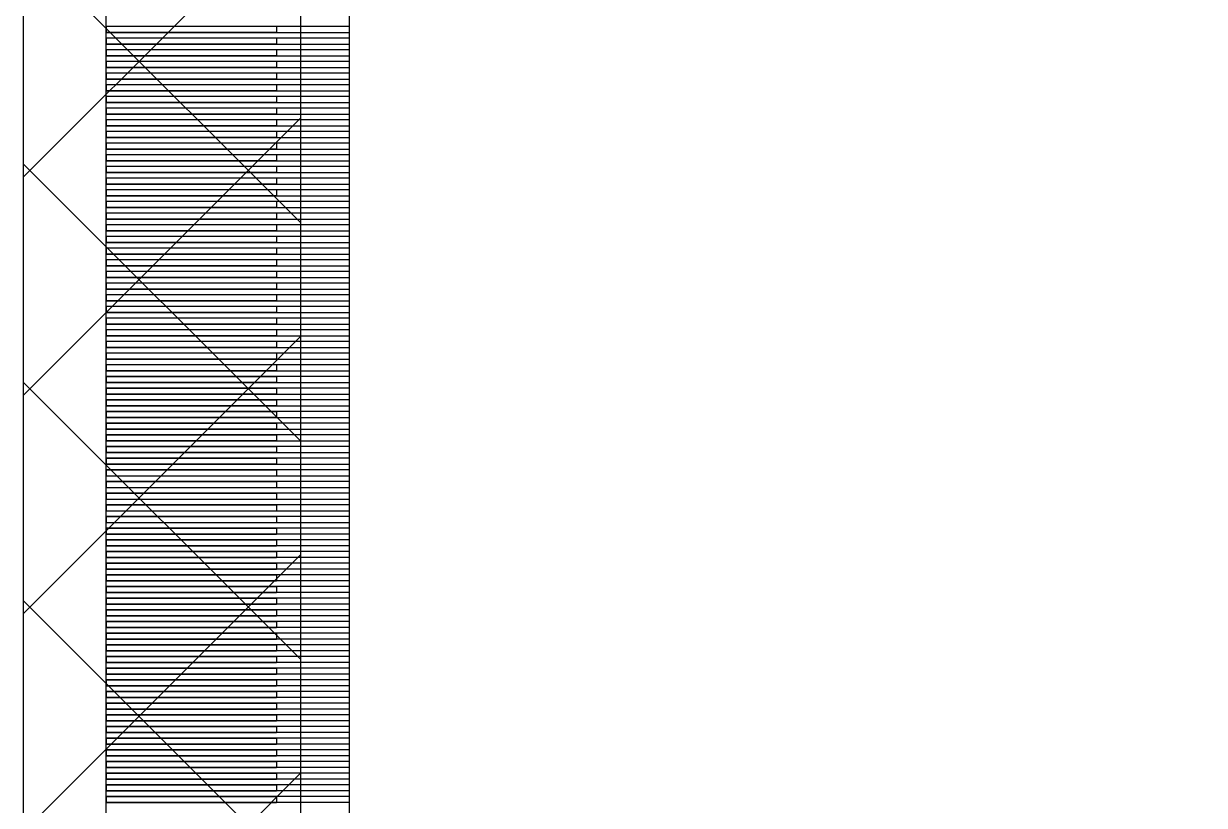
# Model space of a CAD drawing. Extents: x 13661 to 14061, y -1399 to -1089.
# Drawn here: x 13777.126 to 13779.554, y -1230.522 to -1228.914 of the extents above; entities that cross this region are included whole.
import ezdxf

# ---------------------------------------------------------------- set-up
doc = ezdxf.new("R2010")
doc.units = 0
doc.header["$LTSCALE"] = 16.335
doc.header["$MEASUREMENT"] = 0
doc.linetypes.add('HIDDEN', pattern=[0.2, 0.1, -0.1])
doc.layers.get('0').update_dxf_attribs({"linetype": 'CONTINUOUS'})
doc.layers.add('ENCAP', color=7, linetype='CONTINUOUS')
doc.layers.add('label', color=1, linetype='CONTINUOUS')

msp = doc.modelspace()

# ---------------------------------------------------------------- hatches: boundary and pattern name
at = {"linetype": 'HIDDEN'}
h = msp.add_hatch(dxfattribs=at)
h.set_pattern_fill('ANSI37', scale=0.1, angle=90)
h.set_pattern_definition([(135, (9123.3459, -3496.506), (-0.224506403, -0.224506403), []), (225, (9123.3459, -3496.506), (0.224506403, -0.224506403), [])])
h.paths.add_polyline_path([(13777.12626, -1248.76883), (13777.12626, -1223.13528), (13777.69626, -1223.13528), (13777.69626, -1248.76883)])

# ---------------------------------------------------------------- linework, layer by layer
for p, q in [((13777.69626, -1248.76883), (13777.69626, -1210.09043)), ((13777.79626, -1234.16871), (13777.79626, -1224.69055))]:
    msp.add_line(p, q)
at = {"color": 2}
for p, q in [((13777.29626, -1228.93213), (13777.29626, -1228.91913)), ((13777.29626, -1228.91913), (13777.64626, -1228.91913)), ((13777.29626, -1228.93213), (13777.29626, -1228.91913)), ((13777.29626, -1228.91913), (13777.64626, -1228.91913)), ((13777.64626, -1228.93213), (13777.29626, -1228.93213)), ((13777.64626, -1228.93213), (13777.29626, -1228.93213)), ((13777.64626, -1228.91913), (13777.64626, -1228.93213)), ((13777.64626, -1228.91913), (13777.64626, -1228.93213)), ((13777.29626, -1228.95613), (13777.29626, -1228.94313)), ((13777.29626, -1228.94313), (13777.64626, -1228.94313)), ((13777.29626, -1228.95613), (13777.29626, -1228.94313)), ((13777.29626, -1228.94313), (13777.64626, -1228.94313)), ((13777.64626, -1228.95613), (13777.29626, -1228.95613)), ((13777.64626, -1228.95613), (13777.29626, -1228.95613)), ((13777.64626, -1228.94313), (13777.64626, -1228.95613)), ((13777.64626, -1228.94313), (13777.64626, -1228.95613)), ((13777.29626, -1228.98013), (13777.29626, -1228.96713)), ((13777.29626, -1228.96713), (13777.64626, -1228.96713)), ((13777.29626, -1228.98013), (13777.29626, -1228.96713)), ((13777.29626, -1228.96713), (13777.64626, -1228.96713)), ((13777.64626, -1228.98013), (13777.29626, -1228.98013)), ((13777.64626, -1228.98013), (13777.29626, -1228.98013)), ((13777.64626, -1228.96713), (13777.64626, -1228.98013)), ((13777.64626, -1228.96713), (13777.64626, -1228.98013)), ((13777.29626, -1229.00413), (13777.29626, -1228.99113)), ((13777.29626, -1228.99113), (13777.64626, -1228.99113)), ((13777.29626, -1229.00413), (13777.29626, -1228.99113)), ((13777.29626, -1228.99113), (13777.64626, -1228.99113)), ((13777.64626, -1229.00413), (13777.29626, -1229.00413)), ((13777.64626, -1229.00413), (13777.29626, -1229.00413)), ((13777.64626, -1228.99113), (13777.64626, -1229.00413)), ((13777.64626, -1228.99113), (13777.64626, -1229.00413)), ((13777.29626, -1229.02813), (13777.29626, -1229.01513)), ((13777.29626, -1229.01513), (13777.64626, -1229.01513)), ((13777.29626, -1229.02813), (13777.29626, -1229.01513)), ((13777.29626, -1229.01513), (13777.64626, -1229.01513)), ((13777.64626, -1229.02813), (13777.29626, -1229.02813)), ((13777.64626, -1229.02813), (13777.29626, -1229.02813)), ((13777.64626, -1229.01513), (13777.64626, -1229.02813)), ((13777.64626, -1229.01513), (13777.64626, -1229.02813)), ((13777.29626, -1229.05213), (13777.29626, -1229.03913)), ((13777.29626, -1229.03913), (13777.64626, -1229.03913)), ((13777.29626, -1229.05213), (13777.29626, -1229.03913)), ((13777.29626, -1229.03913), (13777.64626, -1229.03913)), ((13777.64626, -1229.05213), (13777.29626, -1229.05213)), ((13777.64626, -1229.05213), (13777.29626, -1229.05213)), ((13777.64626, -1229.03913), (13777.64626, -1229.05213)), ((13777.64626, -1229.03913), (13777.64626, -1229.05213)), ((13777.29626, -1229.07613), (13777.29626, -1229.06313)), ((13777.29626, -1229.06313), (13777.64626, -1229.06313)), ((13777.29626, -1229.07613), (13777.29626, -1229.06313)), ((13777.29626, -1229.06313), (13777.64626, -1229.06313)), ((13777.64626, -1229.07613), (13777.29626, -1229.07613)), ((13777.64626, -1229.07613), (13777.29626, -1229.07613)), ((13777.64626, -1229.06313), (13777.64626, -1229.07613)), ((13777.64626, -1229.06313), (13777.64626, -1229.07613)), ((13777.29626, -1229.10013), (13777.29626, -1229.08713)), ((13777.29626, -1229.08713), (13777.64626, -1229.08713)), ((13777.29626, -1229.10013), (13777.29626, -1229.08713)), ((13777.29626, -1229.08713), (13777.64626, -1229.08713)), ((13777.64626, -1229.10013), (13777.29626, -1229.10013)), ((13777.64626, -1229.10013), (13777.29626, -1229.10013)), ((13777.64626, -1229.08713), (13777.64626, -1229.10013)), ((13777.64626, -1229.08713), (13777.64626, -1229.10013)), ((13777.29626, -1229.12413), (13777.29626, -1229.11113)), ((13777.29626, -1229.11113), (13777.64626, -1229.11113)), ((13777.29626, -1229.12413), (13777.29626, -1229.11113)), ((13777.29626, -1229.11113), (13777.64626, -1229.11113)), ((13777.64626, -1229.12413), (13777.29626, -1229.12413)), ((13777.64626, -1229.12413), (13777.29626, -1229.12413)), ((13777.64626, -1229.11113), (13777.64626, -1229.12413)), ((13777.64626, -1229.11113), (13777.64626, -1229.12413)), ((13777.29626, -1229.14813), (13777.29626, -1229.13513)), ((13777.29626, -1229.13513), (13777.64626, -1229.13513)), ((13777.29626, -1229.14813), (13777.29626, -1229.13513)), ((13777.29626, -1229.13513), (13777.64626, -1229.13513)), ((13777.64626, -1229.14813), (13777.29626, -1229.14813)), ((13777.64626, -1229.14813), (13777.29626, -1229.14813)), ((13777.64626, -1229.13513), (13777.64626, -1229.14813)), ((13777.64626, -1229.13513), (13777.64626, -1229.14813)), ((13777.29626, -1229.17213), (13777.29626, -1229.15913)), ((13777.29626, -1229.15913), (13777.64626, -1229.15913)), ((13777.29626, -1229.17213), (13777.29626, -1229.15913)), ((13777.29626, -1229.15913), (13777.64626, -1229.15913)), ((13777.64626, -1229.17213), (13777.29626, -1229.17213)), ((13777.64626, -1229.17213), (13777.29626, -1229.17213)), ((13777.64626, -1229.15913), (13777.64626, -1229.17213)), ((13777.64626, -1229.15913), (13777.64626, -1229.17213)), ((13777.29626, -1229.19613), (13777.29626, -1229.18313)), ((13777.29626, -1229.18313), (13777.64626, -1229.18313)), ((13777.29626, -1229.19613), (13777.29626, -1229.18313)), ((13777.29626, -1229.18313), (13777.64626, -1229.18313)), ((13777.64626, -1229.19613), (13777.29626, -1229.19613)), ((13777.64626, -1229.19613), (13777.29626, -1229.19613)), ((13777.64626, -1229.18313), (13777.64626, -1229.19613)), ((13777.64626, -1229.18313), (13777.64626, -1229.19613)), ((13777.29626, -1229.22013), (13777.29626, -1229.20713)), ((13777.29626, -1229.20713), (13777.64626, -1229.20713)), ((13777.29626, -1229.22013), (13777.29626, -1229.20713)), ((13777.29626, -1229.20713), (13777.64626, -1229.20713)), ((13777.64626, -1229.22013), (13777.29626, -1229.22013)), ((13777.64626, -1229.22013), (13777.29626, -1229.22013)), ((13777.64626, -1229.20713), (13777.64626, -1229.22013)), ((13777.64626, -1229.20713), (13777.64626, -1229.22013)), ((13777.29626, -1229.24413), (13777.29626, -1229.23113)), ((13777.29626, -1229.23113), (13777.64626, -1229.23113)), ((13777.29626, -1229.24413), (13777.29626, -1229.23113)), ((13777.29626, -1229.23113), (13777.64626, -1229.23113)), ((13777.64626, -1229.24413), (13777.29626, -1229.24413)), ((13777.64626, -1229.24413), (13777.29626, -1229.24413)), ((13777.64626, -1229.23113), (13777.64626, -1229.24413)), ((13777.64626, -1229.23113), (13777.64626, -1229.24413)), ((13777.29626, -1229.26813), (13777.29626, -1229.25513)), ((13777.29626, -1229.25513), (13777.64626, -1229.25513)), ((13777.29626, -1229.26813), (13777.29626, -1229.25513)), ((13777.29626, -1229.25513), (13777.64626, -1229.25513)), ((13777.64626, -1229.26813), (13777.29626, -1229.26813)), ((13777.64626, -1229.26813), (13777.29626, -1229.26813)), ((13777.64626, -1229.25513), (13777.64626, -1229.26813)), ((13777.64626, -1229.25513), (13777.64626, -1229.26813)), ((13777.29626, -1229.29213), (13777.29626, -1229.27913)), ((13777.29626, -1229.27913), (13777.64626, -1229.27913)), ((13777.29626, -1229.29213), (13777.29626, -1229.27913)), ((13777.29626, -1229.27913), (13777.64626, -1229.27913)), ((13777.64626, -1229.29213), (13777.29626, -1229.29213)), ((13777.64626, -1229.29213), (13777.29626, -1229.29213)), ((13777.64626, -1229.27913), (13777.64626, -1229.29213)), ((13777.64626, -1229.27913), (13777.64626, -1229.29213)), ((13777.29626, -1229.31613), (13777.29626, -1229.30313)), ((13777.29626, -1229.30313), (13777.64626, -1229.30313)), ((13777.29626, -1229.31613), (13777.29626, -1229.30313)), ((13777.29626, -1229.30313), (13777.64626, -1229.30313)), ((13777.64626, -1229.31613), (13777.29626, -1229.31613)), ((13777.64626, -1229.31613), (13777.29626, -1229.31613)), ((13777.64626, -1229.30313), (13777.64626, -1229.31613)), ((13777.64626, -1229.30313), (13777.64626, -1229.31613)), ((13777.29626, -1229.34013), (13777.29626, -1229.32713)), ((13777.29626, -1229.32713), (13777.64626, -1229.32713)), ((13777.29626, -1229.34013), (13777.29626, -1229.32713)), ((13777.29626, -1229.32713), (13777.64626, -1229.32713)), ((13777.64626, -1229.34013), (13777.29626, -1229.34013)), ((13777.64626, -1229.34013), (13777.29626, -1229.34013)), ((13777.64626, -1229.32713), (13777.64626, -1229.34013)), ((13777.64626, -1229.32713), (13777.64626, -1229.34013)), ((13777.29626, -1229.36413), (13777.29626, -1229.35113)), ((13777.29626, -1229.35113), (13777.64626, -1229.35113)), ((13777.29626, -1229.36413), (13777.29626, -1229.35113)), ((13777.29626, -1229.35113), (13777.64626, -1229.35113)), ((13777.64626, -1229.36413), (13777.29626, -1229.36413)), ((13777.64626, -1229.36413), (13777.29626, -1229.36413)), ((13777.64626, -1229.35113), (13777.64626, -1229.36413)), ((13777.64626, -1229.35113), (13777.64626, -1229.36413)), ((13777.29626, -1229.38813), (13777.29626, -1229.37513)), ((13777.29626, -1229.37513), (13777.64626, -1229.37513)), ((13777.29626, -1229.38813), (13777.29626, -1229.37513)), ((13777.29626, -1229.37513), (13777.64626, -1229.37513)), ((13777.64626, -1229.38813), (13777.29626, -1229.38813)), ((13777.64626, -1229.38813), (13777.29626, -1229.38813)), ((13777.64626, -1229.37513), (13777.64626, -1229.38813)), ((13777.64626, -1229.37513), (13777.64626, -1229.38813)), ((13777.29626, -1229.41213), (13777.29626, -1229.39913)), ((13777.29626, -1229.39913), (13777.64626, -1229.39913)), ((13777.29626, -1229.41213), (13777.29626, -1229.39913)), ((13777.29626, -1229.39913), (13777.64626, -1229.39913)), ((13777.64626, -1229.41213), (13777.29626, -1229.41213)), ((13777.64626, -1229.41213), (13777.29626, -1229.41213)), ((13777.29626, -1229.43613), (13777.29626, -1229.42313)), ((13777.29626, -1229.42313), (13777.64626, -1229.42313)), ((13777.29626, -1229.43613), (13777.29626, -1229.42313)), ((13777.29626, -1229.42313), (13777.64626, -1229.42313)), ((13777.64626, -1229.39913), (13777.64626, -1229.41213)), ((13777.64626, -1229.39913), (13777.64626, -1229.41213)), ((13777.64626, -1229.42313), (13777.64626, -1229.43613)), ((13777.64626, -1229.42313), (13777.64626, -1229.43613)), ((13777.64626, -1229.43613), (13777.29626, -1229.43613)), ((13777.64626, -1229.43613), (13777.29626, -1229.43613)), ((13777.29626, -1229.46013), (13777.29626, -1229.44713)), ((13777.29626, -1229.44713), (13777.64626, -1229.44713)), ((13777.29626, -1229.46013), (13777.29626, -1229.44713)), ((13777.29626, -1229.44713), (13777.64626, -1229.44713)), ((13777.64626, -1229.44713), (13777.64626, -1229.46013)), ((13777.64626, -1229.44713), (13777.64626, -1229.46013)), ((13777.64626, -1229.46013), (13777.29626, -1229.46013)), ((13777.64626, -1229.46013), (13777.29626, -1229.46013)), ((13777.29626, -1229.48413), (13777.29626, -1229.47113)), ((13777.29626, -1229.47113), (13777.64626, -1229.47113)), ((13777.29626, -1229.48413), (13777.29626, -1229.47113)), ((13777.29626, -1229.47113), (13777.64626, -1229.47113)), ((13777.64626, -1229.47113), (13777.64626, -1229.48413)), ((13777.64626, -1229.47113), (13777.64626, -1229.48413)), ((13777.64626, -1229.48413), (13777.29626, -1229.48413)), ((13777.64626, -1229.48413), (13777.29626, -1229.48413)), ((13777.29626, -1229.50813), (13777.29626, -1229.49513)), ((13777.29626, -1229.49513), (13777.64626, -1229.49513)), ((13777.29626, -1229.50813), (13777.29626, -1229.49513)), ((13777.29626, -1229.49513), (13777.64626, -1229.49513)), ((13777.64626, -1229.49513), (13777.64626, -1229.50813)), ((13777.64626, -1229.49513), (13777.64626, -1229.50813)), ((13777.64626, -1229.50813), (13777.29626, -1229.50813)), ((13777.64626, -1229.50813), (13777.29626, -1229.50813)), ((13777.29626, -1229.53213), (13777.29626, -1229.51913)), ((13777.29626, -1229.51913), (13777.64626, -1229.51913)), ((13777.29626, -1229.53213), (13777.29626, -1229.51913)), ((13777.29626, -1229.51913), (13777.64626, -1229.51913)), ((13777.64626, -1229.51913), (13777.64626, -1229.53213)), ((13777.64626, -1229.51913), (13777.64626, -1229.53213)), ((13777.64626, -1229.53213), (13777.29626, -1229.53213)), ((13777.64626, -1229.53213), (13777.29626, -1229.53213)), ((13777.29626, -1229.55613), (13777.29626, -1229.54313)), ((13777.29626, -1229.54313), (13777.64626, -1229.54313)), ((13777.29626, -1229.55613), (13777.29626, -1229.54313)), ((13777.29626, -1229.54313), (13777.64626, -1229.54313)), ((13777.64626, -1229.54313), (13777.64626, -1229.55613)), ((13777.64626, -1229.54313), (13777.64626, -1229.55613)), ((13777.64626, -1229.55613), (13777.29626, -1229.55613)), ((13777.64626, -1229.55613), (13777.29626, -1229.55613)), ((13777.29626, -1229.58013), (13777.29626, -1229.56713)), ((13777.29626, -1229.56713), (13777.64626, -1229.56713)), ((13777.29626, -1229.58013), (13777.29626, -1229.56713)), ((13777.29626, -1229.56713), (13777.64626, -1229.56713)), ((13777.64626, -1229.56713), (13777.64626, -1229.58013)), ((13777.64626, -1229.56713), (13777.64626, -1229.58013)), ((13777.64626, -1229.58013), (13777.29626, -1229.58013)), ((13777.64626, -1229.58013), (13777.29626, -1229.58013)), ((13777.29626, -1229.60413), (13777.29626, -1229.59113)), ((13777.29626, -1229.59113), (13777.64626, -1229.59113)), ((13777.29626, -1229.60413), (13777.29626, -1229.59113)), ((13777.29626, -1229.59113), (13777.64626, -1229.59113)), ((13777.64626, -1229.59113), (13777.64626, -1229.60413)), ((13777.64626, -1229.59113), (13777.64626, -1229.60413)), ((13777.64626, -1229.60413), (13777.29626, -1229.60413)), ((13777.64626, -1229.60413), (13777.29626, -1229.60413)), ((13777.29626, -1229.62813), (13777.29626, -1229.61513)), ((13777.29626, -1229.61513), (13777.64626, -1229.61513)), ((13777.29626, -1229.62813), (13777.29626, -1229.61513)), ((13777.29626, -1229.61513), (13777.64626, -1229.61513)), ((13777.64626, -1229.61513), (13777.64626, -1229.62813)), ((13777.64626, -1229.61513), (13777.64626, -1229.62813)), ((13777.64626, -1229.62813), (13777.29626, -1229.62813)), ((13777.64626, -1229.62813), (13777.29626, -1229.62813)), ((13777.29626, -1229.65213), (13777.29626, -1229.63913)), ((13777.29626, -1229.63913), (13777.64626, -1229.63913)), ((13777.29626, -1229.65213), (13777.29626, -1229.63913)), ((13777.29626, -1229.63913), (13777.64626, -1229.63913)), ((13777.64626, -1229.63913), (13777.64626, -1229.65213)), ((13777.64626, -1229.63913), (13777.64626, -1229.65213)), ((13777.64626, -1229.65213), (13777.29626, -1229.65213)), ((13777.64626, -1229.65213), (13777.29626, -1229.65213)), ((13777.29626, -1229.67613), (13777.29626, -1229.66313)), ((13777.29626, -1229.66313), (13777.64626, -1229.66313)), ((13777.29626, -1229.67613), (13777.29626, -1229.66313)), ((13777.29626, -1229.66313), (13777.64626, -1229.66313)), ((13777.64626, -1229.66313), (13777.64626, -1229.67613)), ((13777.64626, -1229.66313), (13777.64626, -1229.67613)), ((13777.64626, -1229.67613), (13777.29626, -1229.67613)), ((13777.64626, -1229.67613), (13777.29626, -1229.67613)), ((13777.29626, -1229.70013), (13777.29626, -1229.68713)), ((13777.29626, -1229.68713), (13777.64626, -1229.68713)), ((13777.29626, -1229.70013), (13777.29626, -1229.68713)), ((13777.29626, -1229.68713), (13777.64626, -1229.68713)), ((13777.64626, -1229.68713), (13777.64626, -1229.70013)), ((13777.64626, -1229.68713), (13777.64626, -1229.70013)), ((13777.64626, -1229.70013), (13777.29626, -1229.70013)), ((13777.64626, -1229.70013), (13777.29626, -1229.70013)), ((13777.29626, -1229.72413), (13777.29626, -1229.71113)), ((13777.29626, -1229.71113), (13777.64626, -1229.71113)), ((13777.29626, -1229.72413), (13777.29626, -1229.71113)), ((13777.29626, -1229.71113), (13777.64626, -1229.71113)), ((13777.64626, -1229.71113), (13777.64626, -1229.72413)), ((13777.64626, -1229.71113), (13777.64626, -1229.72413)), ((13777.64626, -1229.72413), (13777.29626, -1229.72413)), ((13777.64626, -1229.72413), (13777.29626, -1229.72413)), ((13777.29626, -1229.74813), (13777.29626, -1229.73513)), ((13777.29626, -1229.73513), (13777.64626, -1229.73513)), ((13777.29626, -1229.74813), (13777.29626, -1229.73513)), ((13777.29626, -1229.73513), (13777.64626, -1229.73513)), ((13777.64626, -1229.73513), (13777.64626, -1229.74813)), ((13777.64626, -1229.73513), (13777.64626, -1229.74813)), ((13777.64626, -1229.74813), (13777.29626, -1229.74813)), ((13777.64626, -1229.74813), (13777.29626, -1229.74813)), ((13777.29626, -1229.77213), (13777.29626, -1229.75913)), ((13777.29626, -1229.75913), (13777.64626, -1229.75913)), ((13777.29626, -1229.77213), (13777.29626, -1229.75913)), ((13777.29626, -1229.75913), (13777.64626, -1229.75913)), ((13777.64626, -1229.75913), (13777.64626, -1229.77213)), ((13777.64626, -1229.75913), (13777.64626, -1229.77213)), ((13777.64626, -1229.77213), (13777.29626, -1229.77213)), ((13777.64626, -1229.77213), (13777.29626, -1229.77213)), ((13777.29626, -1229.79613), (13777.29626, -1229.78313)), ((13777.29626, -1229.78313), (13777.64626, -1229.78313)), ((13777.29626, -1229.79613), (13777.29626, -1229.78313)), ((13777.29626, -1229.78313), (13777.64626, -1229.78313)), ((13777.64626, -1229.78313), (13777.64626, -1229.79613)), ((13777.64626, -1229.78313), (13777.64626, -1229.79613)), ((13777.64626, -1229.79613), (13777.29626, -1229.79613)), ((13777.64626, -1229.79613), (13777.29626, -1229.79613)), ((13777.29626, -1229.82013), (13777.29626, -1229.80713)), ((13777.29626, -1229.80713), (13777.64626, -1229.80713)), ((13777.29626, -1229.82013), (13777.29626, -1229.80713)), ((13777.29626, -1229.80713), (13777.64626, -1229.80713)), ((13777.64626, -1229.80713), (13777.64626, -1229.82013)), ((13777.64626, -1229.80713), (13777.64626, -1229.82013)), ((13777.64626, -1229.82013), (13777.29626, -1229.82013)), ((13777.64626, -1229.82013), (13777.29626, -1229.82013)), ((13777.29626, -1229.84413), (13777.29626, -1229.83113)), ((13777.29626, -1229.83113), (13777.64626, -1229.83113)), ((13777.29626, -1229.84413), (13777.29626, -1229.83113)), ((13777.29626, -1229.83113), (13777.64626, -1229.83113)), ((13777.64626, -1229.83113), (13777.64626, -1229.84413)), ((13777.64626, -1229.83113), (13777.64626, -1229.84413)), ((13777.64626, -1229.84413), (13777.29626, -1229.84413)), ((13777.64626, -1229.84413), (13777.29626, -1229.84413)), ((13777.29626, -1229.86813), (13777.29626, -1229.85513)), ((13777.29626, -1229.85513), (13777.64626, -1229.85513)), ((13777.29626, -1229.86813), (13777.29626, -1229.85513)), ((13777.29626, -1229.85513), (13777.64626, -1229.85513)), ((13777.64626, -1229.85513), (13777.64626, -1229.86813)), ((13777.64626, -1229.85513), (13777.64626, -1229.86813)), ((13777.64626, -1229.86813), (13777.29626, -1229.86813)), ((13777.64626, -1229.86813), (13777.29626, -1229.86813)), ((13777.29626, -1229.89213), (13777.29626, -1229.87913)), ((13777.29626, -1229.87913), (13777.64626, -1229.87913)), ((13777.29626, -1229.89213), (13777.29626, -1229.87913)), ((13777.29626, -1229.87913), (13777.64626, -1229.87913)), ((13777.64626, -1229.87913), (13777.64626, -1229.89213)), ((13777.64626, -1229.87913), (13777.64626, -1229.89213)), ((13777.64626, -1229.89213), (13777.29626, -1229.89213)), ((13777.64626, -1229.89213), (13777.29626, -1229.89213)), ((13777.29626, -1229.91613), (13777.29626, -1229.90313)), ((13777.29626, -1229.90313), (13777.64626, -1229.90313)), ((13777.29626, -1229.91613), (13777.29626, -1229.90313)), ((13777.29626, -1229.90313), (13777.64626, -1229.90313)), ((13777.64626, -1229.90313), (13777.64626, -1229.91613)), ((13777.64626, -1229.90313), (13777.64626, -1229.91613)), ((13777.64626, -1229.91613), (13777.29626, -1229.91613)), ((13777.64626, -1229.91613), (13777.29626, -1229.91613)), ((13777.29626, -1229.94013), (13777.29626, -1229.92713)), ((13777.29626, -1229.92713), (13777.64626, -1229.92713)), ((13777.29626, -1229.94013), (13777.29626, -1229.92713)), ((13777.29626, -1229.92713), (13777.64626, -1229.92713)), ((13777.64626, -1229.92713), (13777.64626, -1229.94013)), ((13777.64626, -1229.92713), (13777.64626, -1229.94013)), ((13777.64626, -1229.94013), (13777.29626, -1229.94013)), ((13777.64626, -1229.94013), (13777.29626, -1229.94013)), ((13777.29626, -1229.96413), (13777.29626, -1229.95113)), ((13777.29626, -1229.95113), (13777.64626, -1229.95113)), ((13777.29626, -1229.96413), (13777.29626, -1229.95113)), ((13777.29626, -1229.95113), (13777.64626, -1229.95113)), ((13777.64626, -1229.95113), (13777.64626, -1229.96413)), ((13777.64626, -1229.95113), (13777.64626, -1229.96413)), ((13777.64626, -1229.96413), (13777.29626, -1229.96413)), ((13777.64626, -1229.96413), (13777.29626, -1229.96413)), ((13777.29626, -1229.98813), (13777.29626, -1229.97513)), ((13777.29626, -1229.97513), (13777.64626, -1229.97513)), ((13777.29626, -1229.98813), (13777.29626, -1229.97513)), ((13777.29626, -1229.97513), (13777.64626, -1229.97513)), ((13777.64626, -1229.97513), (13777.64626, -1229.98813)), ((13777.64626, -1229.97513), (13777.64626, -1229.98813)), ((13777.64626, -1229.98813), (13777.29626, -1229.98813)), ((13777.64626, -1229.98813), (13777.29626, -1229.98813)), ((13777.29626, -1230.01213), (13777.29626, -1229.99913)), ((13777.29626, -1229.99913), (13777.64626, -1229.99913)), ((13777.29626, -1230.01213), (13777.29626, -1229.99913)), ((13777.29626, -1229.99913), (13777.64626, -1229.99913)), ((13777.64626, -1229.99913), (13777.64626, -1230.01213)), ((13777.64626, -1229.99913), (13777.64626, -1230.01213)), ((13777.64626, -1230.01213), (13777.29626, -1230.01213)), ((13777.64626, -1230.01213), (13777.29626, -1230.01213)), ((13777.29626, -1230.03613), (13777.29626, -1230.02313)), ((13777.29626, -1230.02313), (13777.64626, -1230.02313)), ((13777.29626, -1230.03613), (13777.29626, -1230.02313)), ((13777.29626, -1230.02313), (13777.64626, -1230.02313)), ((13777.64626, -1230.02313), (13777.64626, -1230.03613)), ((13777.64626, -1230.02313), (13777.64626, -1230.03613)), ((13777.64626, -1230.03613), (13777.29626, -1230.03613)), ((13777.64626, -1230.03613), (13777.29626, -1230.03613)), ((13777.29626, -1230.06013), (13777.29626, -1230.04713)), ((13777.29626, -1230.04713), (13777.64626, -1230.04713)), ((13777.29626, -1230.06013), (13777.29626, -1230.04713)), ((13777.29626, -1230.04713), (13777.64626, -1230.04713)), ((13777.64626, -1230.04713), (13777.64626, -1230.06013)), ((13777.64626, -1230.04713), (13777.64626, -1230.06013)), ((13777.64626, -1230.06013), (13777.29626, -1230.06013)), ((13777.64626, -1230.06013), (13777.29626, -1230.06013)), ((13777.29626, -1230.08413), (13777.29626, -1230.07113)), ((13777.29626, -1230.07113), (13777.64626, -1230.07113)), ((13777.29626, -1230.08413), (13777.29626, -1230.07113)), ((13777.29626, -1230.07113), (13777.64626, -1230.07113)), ((13777.64626, -1230.07113), (13777.64626, -1230.08413)), ((13777.64626, -1230.07113), (13777.64626, -1230.08413)), ((13777.64626, -1230.08413), (13777.29626, -1230.08413)), ((13777.64626, -1230.08413), (13777.29626, -1230.08413)), ((13777.29626, -1230.10813), (13777.29626, -1230.09513)), ((13777.29626, -1230.09513), (13777.64626, -1230.09513)), ((13777.29626, -1230.10813), (13777.29626, -1230.09513)), ((13777.29626, -1230.09513), (13777.64626, -1230.09513)), ((13777.64626, -1230.09513), (13777.64626, -1230.10813)), ((13777.64626, -1230.09513), (13777.64626, -1230.10813)), ((13777.64626, -1230.10813), (13777.29626, -1230.10813)), ((13777.64626, -1230.10813), (13777.29626, -1230.10813)), ((13777.29626, -1230.13213), (13777.29626, -1230.11913)), ((13777.29626, -1230.11913), (13777.64626, -1230.11913)), ((13777.29626, -1230.13213), (13777.29626, -1230.11913)), ((13777.29626, -1230.11913), (13777.64626, -1230.11913)), ((13777.64626, -1230.11913), (13777.64626, -1230.13213)), ((13777.64626, -1230.11913), (13777.64626, -1230.13213)), ((13777.64626, -1230.13213), (13777.29626, -1230.13213)), ((13777.64626, -1230.13213), (13777.29626, -1230.13213)), ((13777.29626, -1230.15613), (13777.29626, -1230.14313)), ((13777.29626, -1230.14313), (13777.64626, -1230.14313)), ((13777.29626, -1230.15613), (13777.29626, -1230.14313)), ((13777.29626, -1230.14313), (13777.64626, -1230.14313)), ((13777.64626, -1230.14313), (13777.64626, -1230.15613)), ((13777.64626, -1230.14313), (13777.64626, -1230.15613)), ((13777.64626, -1230.15613), (13777.29626, -1230.15613)), ((13777.64626, -1230.15613), (13777.29626, -1230.15613)), ((13777.29626, -1230.18013), (13777.29626, -1230.16713)), ((13777.29626, -1230.16713), (13777.64626, -1230.16713)), ((13777.29626, -1230.18013), (13777.29626, -1230.16713)), ((13777.29626, -1230.16713), (13777.64626, -1230.16713)), ((13777.64626, -1230.16713), (13777.64626, -1230.18013)), ((13777.64626, -1230.16713), (13777.64626, -1230.18013)), ((13777.64626, -1230.18013), (13777.29626, -1230.18013)), ((13777.64626, -1230.18013), (13777.29626, -1230.18013)), ((13777.29626, -1230.20413), (13777.29626, -1230.19113)), ((13777.29626, -1230.19113), (13777.64626, -1230.19113)), ((13777.29626, -1230.20413), (13777.29626, -1230.19113)), ((13777.29626, -1230.19113), (13777.64626, -1230.19113)), ((13777.64626, -1230.19113), (13777.64626, -1230.20413)), ((13777.64626, -1230.19113), (13777.64626, -1230.20413)), ((13777.64626, -1230.20413), (13777.29626, -1230.20413)), ((13777.64626, -1230.20413), (13777.29626, -1230.20413)), ((13777.29626, -1230.22813), (13777.29626, -1230.21513)), ((13777.29626, -1230.21513), (13777.64626, -1230.21513)), ((13777.29626, -1230.22813), (13777.29626, -1230.21513)), ((13777.29626, -1230.21513), (13777.64626, -1230.21513)), ((13777.64626, -1230.21513), (13777.64626, -1230.22813)), ((13777.64626, -1230.21513), (13777.64626, -1230.22813)), ((13777.64626, -1230.22813), (13777.29626, -1230.22813)), ((13777.64626, -1230.22813), (13777.29626, -1230.22813)), ((13777.29626, -1230.25213), (13777.29626, -1230.23913)), ((13777.29626, -1230.23913), (13777.64626, -1230.23913)), ((13777.29626, -1230.25213), (13777.29626, -1230.23913)), ((13777.29626, -1230.23913), (13777.64626, -1230.23913)), ((13777.64626, -1230.23913), (13777.64626, -1230.25213)), ((13777.64626, -1230.23913), (13777.64626, -1230.25213)), ((13777.64626, -1230.25213), (13777.29626, -1230.25213)), ((13777.64626, -1230.25213), (13777.29626, -1230.25213)), ((13777.29626, -1230.27613), (13777.29626, -1230.26313)), ((13777.29626, -1230.26313), (13777.64626, -1230.26313)), ((13777.29626, -1230.27613), (13777.29626, -1230.26313)), ((13777.29626, -1230.26313), (13777.64626, -1230.26313)), ((13777.64626, -1230.26313), (13777.64626, -1230.27613)), ((13777.64626, -1230.26313), (13777.64626, -1230.27613)), ((13777.64626, -1230.27613), (13777.29626, -1230.27613)), ((13777.64626, -1230.27613), (13777.29626, -1230.27613)), ((13777.29626, -1230.30013), (13777.29626, -1230.28713)), ((13777.29626, -1230.28713), (13777.64626, -1230.28713)), ((13777.29626, -1230.30013), (13777.29626, -1230.28713)), ((13777.29626, -1230.28713), (13777.64626, -1230.28713)), ((13777.64626, -1230.28713), (13777.64626, -1230.30013)), ((13777.64626, -1230.28713), (13777.64626, -1230.30013)), ((13777.64626, -1230.30013), (13777.29626, -1230.30013)), ((13777.64626, -1230.30013), (13777.29626, -1230.30013)), ((13777.29626, -1230.32413), (13777.29626, -1230.31113)), ((13777.29626, -1230.31113), (13777.64626, -1230.31113)), ((13777.29626, -1230.32413), (13777.29626, -1230.31113)), ((13777.29626, -1230.31113), (13777.64626, -1230.31113)), ((13777.64626, -1230.31113), (13777.64626, -1230.32413)), ((13777.64626, -1230.31113), (13777.64626, -1230.32413)), ((13777.64626, -1230.32413), (13777.29626, -1230.32413)), ((13777.64626, -1230.32413), (13777.29626, -1230.32413)), ((13777.29626, -1230.34813), (13777.29626, -1230.33513)), ((13777.29626, -1230.33513), (13777.64626, -1230.33513)), ((13777.29626, -1230.34813), (13777.29626, -1230.33513)), ((13777.29626, -1230.33513), (13777.64626, -1230.33513)), ((13777.64626, -1230.33513), (13777.64626, -1230.34813)), ((13777.64626, -1230.33513), (13777.64626, -1230.34813)), ((13777.64626, -1230.34813), (13777.29626, -1230.34813)), ((13777.64626, -1230.34813), (13777.29626, -1230.34813)), ((13777.29626, -1230.37213), (13777.29626, -1230.35913)), ((13777.29626, -1230.35913), (13777.64626, -1230.35913)), ((13777.29626, -1230.37213), (13777.29626, -1230.35913)), ((13777.29626, -1230.35913), (13777.64626, -1230.35913)), ((13777.64626, -1230.35913), (13777.64626, -1230.37213)), ((13777.64626, -1230.35913), (13777.64626, -1230.37213)), ((13777.64626, -1230.37213), (13777.29626, -1230.37213)), ((13777.64626, -1230.37213), (13777.29626, -1230.37213)), ((13777.29626, -1230.39613), (13777.29626, -1230.38313)), ((13777.29626, -1230.38313), (13777.64626, -1230.38313)), ((13777.29626, -1230.39613), (13777.29626, -1230.38313)), ((13777.29626, -1230.38313), (13777.64626, -1230.38313)), ((13777.64626, -1230.38313), (13777.64626, -1230.39613)), ((13777.64626, -1230.38313), (13777.64626, -1230.39613)), ((13777.64626, -1230.39613), (13777.29626, -1230.39613)), ((13777.64626, -1230.39613), (13777.29626, -1230.39613)), ((13777.29626, -1230.42013), (13777.29626, -1230.40713)), ((13777.29626, -1230.40713), (13777.64626, -1230.40713)), ((13777.29626, -1230.42013), (13777.29626, -1230.40713)), ((13777.29626, -1230.40713), (13777.64626, -1230.40713)), ((13777.64626, -1230.40713), (13777.64626, -1230.42013)), ((13777.64626, -1230.40713), (13777.64626, -1230.42013)), ((13777.64626, -1230.42013), (13777.29626, -1230.42013)), ((13777.64626, -1230.42013), (13777.29626, -1230.42013)), ((13777.29626, -1230.44413), (13777.29626, -1230.43113)), ((13777.29626, -1230.43113), (13777.64626, -1230.43113)), ((13777.29626, -1230.44413), (13777.29626, -1230.43113)), ((13777.29626, -1230.43113), (13777.64626, -1230.43113)), ((13777.64626, -1230.43113), (13777.64626, -1230.44413)), ((13777.64626, -1230.43113), (13777.64626, -1230.44413)), ((13777.64626, -1230.44413), (13777.29626, -1230.44413)), ((13777.64626, -1230.44413), (13777.29626, -1230.44413)), ((13777.29626, -1230.46813), (13777.29626, -1230.45513)), ((13777.29626, -1230.45513), (13777.64626, -1230.45513)), ((13777.29626, -1230.46813), (13777.29626, -1230.45513)), ((13777.29626, -1230.45513), (13777.64626, -1230.45513)), ((13777.64626, -1230.45513), (13777.64626, -1230.46813)), ((13777.64626, -1230.45513), (13777.64626, -1230.46813)), ((13777.64626, -1230.46813), (13777.29626, -1230.46813)), ((13777.64626, -1230.46813), (13777.29626, -1230.46813)), ((13777.29626, -1230.49213), (13777.29626, -1230.47913)), ((13777.29626, -1230.47913), (13777.64626, -1230.47913)), ((13777.29626, -1230.49213), (13777.29626, -1230.47913)), ((13777.29626, -1230.47913), (13777.64626, -1230.47913)), ((13777.64626, -1230.47913), (13777.64626, -1230.49213)), ((13777.64626, -1230.47913), (13777.64626, -1230.49213)), ((13777.64626, -1230.49213), (13777.29626, -1230.49213)), ((13777.64626, -1230.49213), (13777.29626, -1230.49213)), ((13777.29626, -1230.51613), (13777.29626, -1230.50313)), ((13777.29626, -1230.50313), (13777.64626, -1230.50313)), ((13777.29626, -1230.51613), (13777.29626, -1230.50313)), ((13777.29626, -1230.50313), (13777.64626, -1230.50313)), ((13777.64626, -1230.50313), (13777.64626, -1230.51613)), ((13777.64626, -1230.50313), (13777.64626, -1230.51613)), ((13777.64626, -1230.51613), (13777.29626, -1230.51613)), ((13777.64626, -1230.51613), (13777.29626, -1230.51613))]:
    msp.add_line(p, q, dxfattribs=at)
for points in [[(13777.29626, -1228.93183), (13777.79626, -1228.93183), (13777.79626, -1228.91983), (13777.29626, -1228.91983)], [(13777.29626, -1228.95582), (13777.79626, -1228.95582), (13777.79626, -1228.94382), (13777.29626, -1228.94382)], [(13777.29626, -1228.97981), (13777.79626, -1228.97981), (13777.79626, -1228.96781), (13777.29626, -1228.96781)], [(13777.29626, -1229.00381), (13777.79626, -1229.00381), (13777.79626, -1228.99181), (13777.29626, -1228.99181)], [(13777.29626, -1229.0278), (13777.79626, -1229.0278), (13777.79626, -1229.0158), (13777.29626, -1229.0158)], [(13777.29626, -1229.05179), (13777.79626, -1229.05179), (13777.79626, -1229.03979), (13777.29626, -1229.03979)], [(13777.29626, -1229.07578), (13777.79626, -1229.07578), (13777.79626, -1229.06378), (13777.29626, -1229.06378)], [(13777.29626, -1229.09977), (13777.79626, -1229.09977), (13777.79626, -1229.08777), (13777.29626, -1229.08777)], [(13777.29626, -1229.12376), (13777.79626, -1229.12376), (13777.79626, -1229.11176), (13777.29626, -1229.11176)], [(13777.29626, -1229.14775), (13777.79626, -1229.14775), (13777.79626, -1229.13575), (13777.29626, -1229.13575)], [(13777.29626, -1229.17174), (13777.79626, -1229.17174), (13777.79626, -1229.15974), (13777.29626, -1229.15974)], [(13777.29626, -1229.19573), (13777.79626, -1229.19573), (13777.79626, -1229.18373), (13777.29626, -1229.18373)], [(13777.29626, -1229.21972), (13777.79626, -1229.21972), (13777.79626, -1229.20772), (13777.29626, -1229.20772)], [(13777.29626, -1229.24371), (13777.79626, -1229.24371), (13777.79626, -1229.23171), (13777.29626, -1229.23171)], [(13777.29626, -1229.2677), (13777.79626, -1229.2677), (13777.79626, -1229.2557), (13777.29626, -1229.2557)], [(13777.29626, -1229.29169), (13777.79626, -1229.29169), (13777.79626, -1229.27969), (13777.29626, -1229.27969)], [(13777.29626, -1229.31568), (13777.79626, -1229.31568), (13777.79626, -1229.30368), (13777.29626, -1229.30368)], [(13777.29626, -1229.33967), (13777.79626, -1229.33967), (13777.79626, -1229.32767), (13777.29626, -1229.32767)], [(13777.29626, -1229.36366), (13777.79626, -1229.36366), (13777.79626, -1229.35166), (13777.29626, -1229.35166)], [(13777.29626, -1229.38765), (13777.79626, -1229.38765), (13777.79626, -1229.37565), (13777.29626, -1229.37565)], [(13777.29626, -1229.41164), (13777.79626, -1229.41164), (13777.79626, -1229.39964), (13777.29626, -1229.39964)], [(13777.29626, -1229.43563), (13777.79626, -1229.43563), (13777.79626, -1229.42363), (13777.29626, -1229.42363)], [(13777.29626, -1229.45962), (13777.79626, -1229.45962), (13777.79626, -1229.44762), (13777.29626, -1229.44762)], [(13777.29626, -1229.48361), (13777.79626, -1229.48361), (13777.79626, -1229.47161), (13777.29626, -1229.47161)], [(13777.29626, -1229.5076), (13777.79626, -1229.5076), (13777.79626, -1229.4956), (13777.29626, -1229.4956)], [(13777.29626, -1229.53159), (13777.79626, -1229.53159), (13777.79626, -1229.51959), (13777.29626, -1229.51959)], [(13777.29626, -1229.55558), (13777.79626, -1229.55558), (13777.79626, -1229.54358), (13777.29626, -1229.54358)], [(13777.29626, -1229.57957), (13777.79626, -1229.57957), (13777.79626, -1229.56757), (13777.29626, -1229.56757)], [(13777.29626, -1229.60357), (13777.79626, -1229.60357), (13777.79626, -1229.59157), (13777.29626, -1229.59157)], [(13777.29626, -1229.62756), (13777.79626, -1229.62756), (13777.79626, -1229.61556), (13777.29626, -1229.61556)], [(13777.29626, -1229.65155), (13777.79626, -1229.65155), (13777.79626, -1229.63955), (13777.29626, -1229.63955)], [(13777.29626, -1229.67554), (13777.79626, -1229.67554), (13777.79626, -1229.66354), (13777.29626, -1229.66354)], [(13777.29626, -1229.69953), (13777.79626, -1229.69953), (13777.79626, -1229.68753), (13777.29626, -1229.68753)], [(13777.29626, -1229.72352), (13777.79626, -1229.72352), (13777.79626, -1229.71152), (13777.29626, -1229.71152)], [(13777.29626, -1229.74751), (13777.79626, -1229.74751), (13777.79626, -1229.73551), (13777.29626, -1229.73551)], [(13777.29626, -1229.7715), (13777.79626, -1229.7715), (13777.79626, -1229.7595), (13777.29626, -1229.7595)], [(13777.29626, -1229.79549), (13777.79626, -1229.79549), (13777.79626, -1229.78349), (13777.29626, -1229.78349)], [(13777.29626, -1229.81948), (13777.79626, -1229.81948), (13777.79626, -1229.80748), (13777.29626, -1229.80748)], [(13777.29626, -1229.84347), (13777.79626, -1229.84347), (13777.79626, -1229.83147), (13777.29626, -1229.83147)], [(13777.29626, -1229.86746), (13777.79626, -1229.86746), (13777.79626, -1229.85546), (13777.29626, -1229.85546)], [(13777.29626, -1229.89145), (13777.79626, -1229.89145), (13777.79626, -1229.87945), (13777.29626, -1229.87945)], [(13777.29626, -1229.91544), (13777.79626, -1229.91544), (13777.79626, -1229.90344), (13777.29626, -1229.90344)], [(13777.29626, -1229.93943), (13777.79626, -1229.93943), (13777.79626, -1229.92743), (13777.29626, -1229.92743)], [(13777.29626, -1229.96342), (13777.79626, -1229.96342), (13777.79626, -1229.95142), (13777.29626, -1229.95142)], [(13777.29626, -1229.98741), (13777.79626, -1229.98741), (13777.79626, -1229.97541), (13777.29626, -1229.97541)], [(13777.29626, -1230.0114), (13777.79626, -1230.0114), (13777.79626, -1229.9994), (13777.29626, -1229.9994)], [(13777.29626, -1230.03539), (13777.79626, -1230.03539), (13777.79626, -1230.02339), (13777.29626, -1230.02339)], [(13777.29626, -1230.05938), (13777.79626, -1230.05938), (13777.79626, -1230.04738), (13777.29626, -1230.04738)], [(13777.29626, -1230.08337), (13777.79626, -1230.08337), (13777.79626, -1230.07137), (13777.29626, -1230.07137)], [(13777.29626, -1230.10736), (13777.79626, -1230.10736), (13777.79626, -1230.09536), (13777.29626, -1230.09536)], [(13777.29626, -1230.13135), (13777.79626, -1230.13135), (13777.79626, -1230.11935), (13777.29626, -1230.11935)], [(13777.29626, -1230.15534), (13777.79626, -1230.15534), (13777.79626, -1230.14334), (13777.29626, -1230.14334)], [(13777.29626, -1230.17933), (13777.79626, -1230.17933), (13777.79626, -1230.16733), (13777.29626, -1230.16733)], [(13777.29626, -1230.20333), (13777.79626, -1230.20333), (13777.79626, -1230.19133), (13777.29626, -1230.19133)], [(13777.29626, -1230.22732), (13777.79626, -1230.22732), (13777.79626, -1230.21532), (13777.29626, -1230.21532)], [(13777.29626, -1230.25131), (13777.79626, -1230.25131), (13777.79626, -1230.23931), (13777.29626, -1230.23931)], [(13777.29626, -1230.2753), (13777.79626, -1230.2753), (13777.79626, -1230.2633), (13777.29626, -1230.2633)], [(13777.29626, -1230.29929), (13777.79626, -1230.29929), (13777.79626, -1230.28729), (13777.29626, -1230.28729)], [(13777.29626, -1230.32328), (13777.79626, -1230.32328), (13777.79626, -1230.31128), (13777.29626, -1230.31128)], [(13777.29626, -1230.34727), (13777.79626, -1230.34727), (13777.79626, -1230.33527), (13777.29626, -1230.33527)], [(13777.29626, -1230.37126), (13777.79626, -1230.37126), (13777.79626, -1230.35926), (13777.29626, -1230.35926)], [(13777.29626, -1230.39525), (13777.79626, -1230.39525), (13777.79626, -1230.38325), (13777.29626, -1230.38325)], [(13777.29626, -1230.41924), (13777.79626, -1230.41924), (13777.79626, -1230.40724), (13777.29626, -1230.40724)], [(13777.29626, -1230.44323), (13777.79626, -1230.44323), (13777.79626, -1230.43123), (13777.29626, -1230.43123)], [(13777.29626, -1230.46722), (13777.79626, -1230.46722), (13777.79626, -1230.45522), (13777.29626, -1230.45522)], [(13777.29626, -1230.49121), (13777.79626, -1230.49121), (13777.79626, -1230.47921), (13777.29626, -1230.47921)], [(13777.29626, -1230.5152), (13777.79626, -1230.5152), (13777.79626, -1230.5032), (13777.29626, -1230.5032)]]:
    msp.add_lwpolyline(points, close=True)
at = {"layer": 'ENCAP', "color": 85}
msp.add_lwpolyline([(13777.29626, -1234.23813), (13777.29626, -1224.62113, -0.4142136), (13777.39626, -1224.52113), (13777.66079, -1224.52113, -0.3342976), (13777.75689, -1224.59347, 0.3342976), (13778.23737, -1224.95513), (13778.87816, -1224.95513, 0.1881713), (13779.21678, -1224.82302), (13780.44501, -1223.69252), (13780.58058, -1223.56774, -0.1881713), (13780.91919, -1223.43563), (13783.19183, -1223.43563, 0.0372033), (13783.26593, -1223.43011, 0.2774593), (13783.50435, -1223.23331), (13783.92052, -1222.05474, -0.3179445), (13784.2034, -1221.85463), (13786.54061, -1221.85463, -0.4142136), (13787.04061, -1222.35463), (13787.04061, -1236.50463, -0.4142136)], format="xyb", dxfattribs=at)
at = {"layer": 'label', "color": 0}
msp.add_line((13777.12626, -1248.76883), (13777.12626, -1210.09043), dxfattribs=at)

doc.saveas('drawing.dxf')
